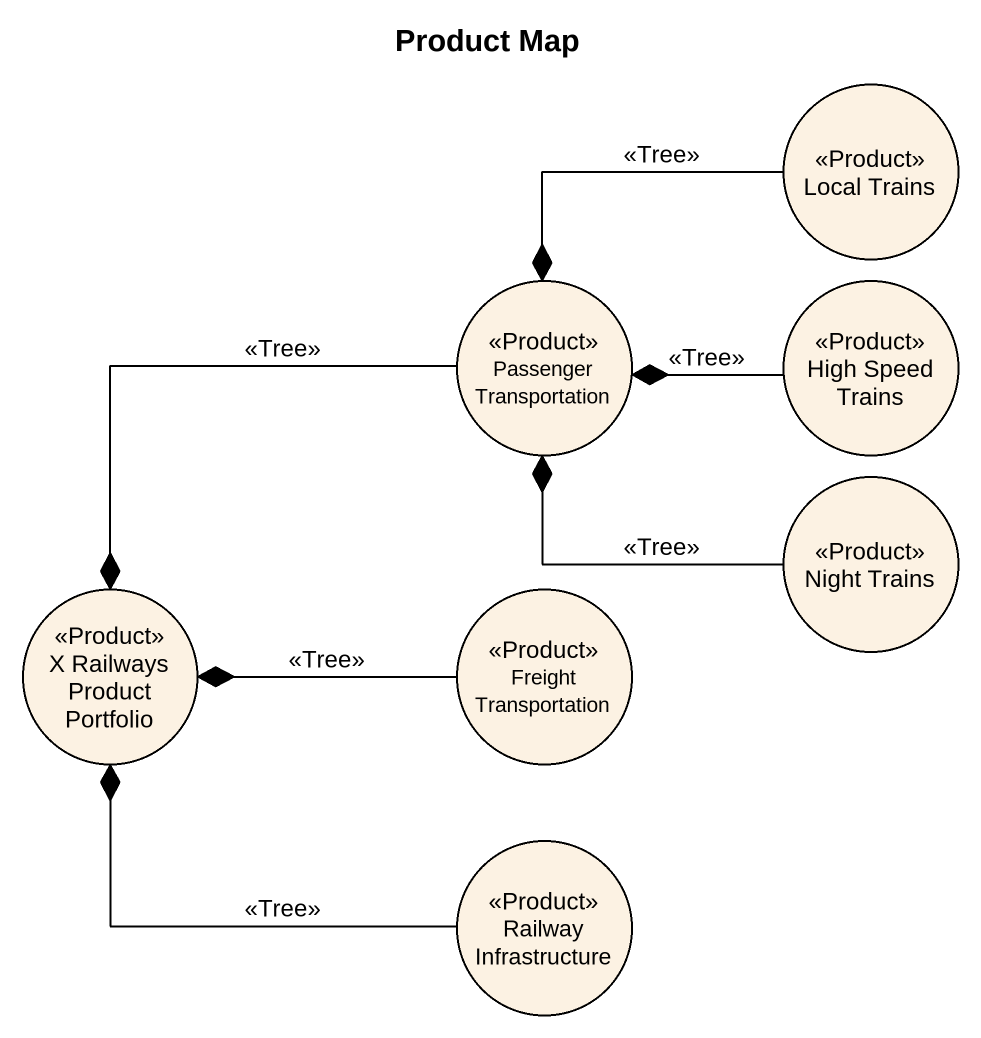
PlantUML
@startuml
title Product Map
usecase "Local Trains" as Local_Trains <<Product>>
usecase "Passenger Transportation" as Passenger_Transportation <<Product>>
usecase "High Speed Trains" as High_Speed_Trains <<Product>>
usecase "Night Trains" as Night_Trains <<Product>>
usecase "X Railways Product Portfolio" as X_Railways_Product_Portfolio <<Product>>
usecase "Freight Transportation" as Freight_Transportation <<Product>>
usecase "Railway Infrastructure" as Railway_Infrastructure <<Product>>
Passenger_Transportation *-up- Local_Trains : <<Tree>>
Passenger_Transportation *-right- High_Speed_Trains : <<Tree>>
Passenger_Transportation *-- Night_Trains : <<Tree>>
X_Railways_Product_Portfolio *-up- Passenger_Transportation : <<Tree>>
X_Railways_Product_Portfolio *-right- Freight_Transportation : <<Tree>>
X_Railways_Product_Portfolio *-right- Railway_Infrastructure : <<Tree>>
@enduml
